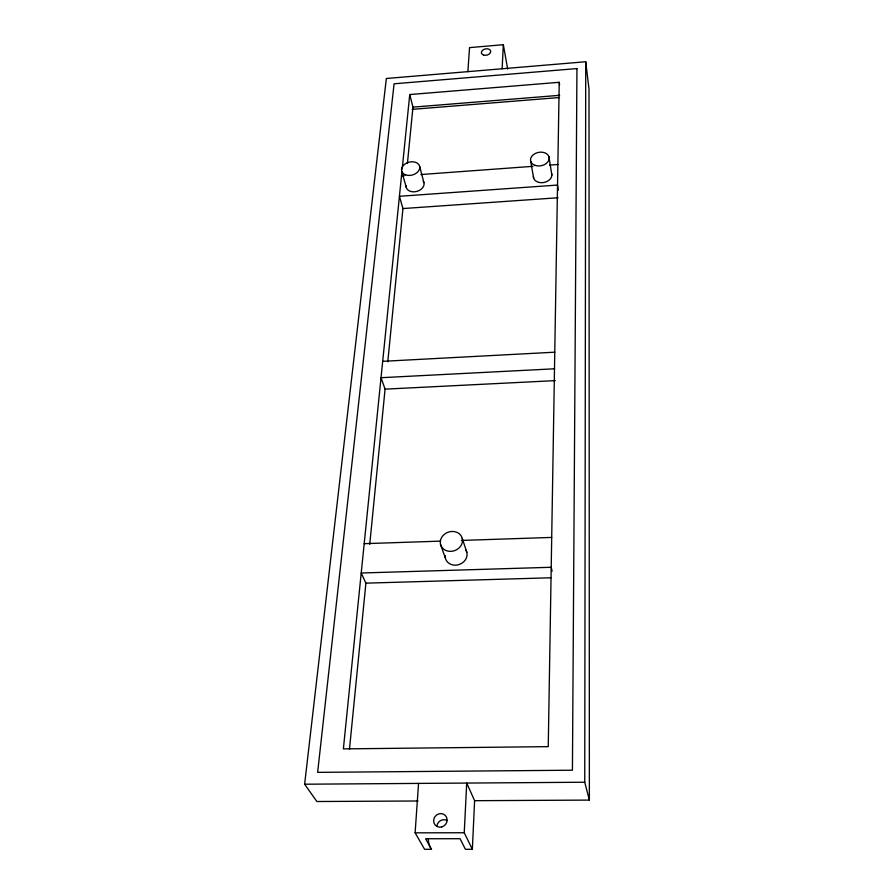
<?xml version="1.0" encoding="UTF-8"?>
<svg xmlns="http://www.w3.org/2000/svg" width="894" height="894" viewBox="0 0 894 894"><rect width="100%" height="100%" fill="white"/><g stroke="black" fill="none" stroke-linecap="round" stroke-linejoin="round"><path stroke-width="1.34" d="M418.548 783.412L415.118 832.839L424.605 849.3L431.5 849.3L425.555 838.751L460.075 838.706L465.405 849.3L472.356 849.3L464.243 832.75L466.713 783.066L474.602 800.689L589.369 800.096L584.743 782.228L585.726 61.753L386.353 78.493L304.63 784.217L316.878 801.516L418.046 800.99M402.188 169.055L409.743 94.552L559.231 82.293L548.245 746.646L343.374 748.893L401.909 171.816M472.356 849.3L474.602 800.689M502.137 68.771L503.333 44.7L469.529 47.628L467.864 71.654M349.476 749.228L365.903 583.156L361.21 573.009L551.207 567.277L552.123 571.188M369.736 544.345L385.079 389.147L381.023 377.704L554.492 368.797M387.784 361.824L402.948 208.559L399.428 196.289L557.532 185.058L558.303 190.098M407.396 163.535L412.972 107.135L409.743 94.552M412.972 107.135L559.666 95.312M412.235 109.347L559.555 97.513M401.484 175.962L404.256 175.76M420.862 174.542L532.958 166.329M549.564 165.111L557.867 164.507M402.948 208.559L558.091 197.753M382.688 361.332L554.761 352.191M385.079 389.147L555.275 380.62M364.193 543.675L440.586 541.127M461.416 540.434L551.699 537.417M365.903 583.156L550.849 577.781M304.63 784.217L584.743 782.228M415.118 832.839L464.243 832.75M431.5 849.3L430.461 847.78A21.612 20.361 -52.6 0 1 428.304 838.55M440.496 544.29L445.413 558.158M462.265 538.423A11.287 9.778 -20 0 1 447.972 551.129A11.287 9.778 -20 0 1 443.938 534.657A11.287 9.778 -20 0 1 462.265 538.423L466.836 552.391M401.674 171L406.245 187.394M419.599 166.172L423.924 182.633M503.333 44.7L507.68 69.061M530.757 161.479L533.651 178.23M548.927 156.584L551.866 175.146M559.231 82.293L559.588 84.874M585.726 61.753L589.001 89.087L589.369 800.096M465.875 550.045A11.108 9.689 -20.2 0 1 458.398 564.751A11.108 9.689 -20.2 0 1 445.201 555.621M423.175 181.057A9.163 6.604 -15.1 0 1 416.805 191.417A9.163 6.604 -15.1 0 1 406.111 185.661M551.587 173.391A9.309 6.772 -10.5 0 1 543.664 182.532A9.309 6.772 -10.5 0 1 533.394 176.476M436.853 826.425A6.906 6.493 -50.5 0 1 447.156 820.569M576.943 68.57L572.428 770.215L317.638 772.36L394.086 83.801L576.943 68.57M483.565 55.059A4.727 3.185 -12.1 0 0 490.717 51.64A4.727 3.185 -12.1 0 0 483.877 49.438A4.727 3.185 -12.1 0 0 483.565 55.059M405.541 174.855A9.286 6.627 -15.1 0 0 419.744 167.916A9.286 6.627 -15.1 0 0 406.625 163.066A9.286 6.627 -15.1 0 0 405.541 174.855M535.048 165.368A9.443 6.806 -10.6 0 0 549.207 158.339A9.443 6.806 -10.6 0 0 535.294 153.466A9.443 6.806 -10.6 0 0 535.048 165.368M441.725 826.95A6.973 6.549 -49.3 0 0 445.391 815.551A6.973 6.549 -49.3 0 0 433.97 818.669A6.973 6.549 -49.3 0 0 441.725 826.95"/></g></svg>
